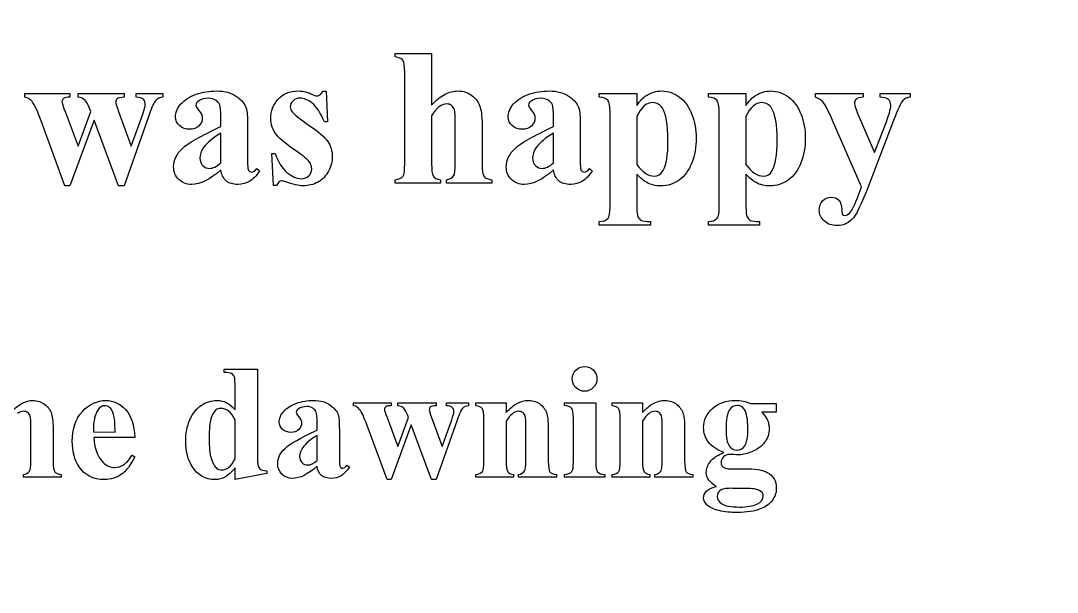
# Model space of a CAD drawing. Header units: millimetres. Extents: x 89 to 151, y 168 to 272.
# Drawn here: x 125.42 to 136.6, y 182.75 to 188.92 of the extents above; entities that cross this region are included whole.
import ezdxf

# ---------------------------------------------------------------- set-up
doc = ezdxf.new("R2010")
doc.units = ezdxf.units.MM
doc.layers.add('Layer_1', color=7, linetype='CONTINUOUS')

msp = doc.modelspace()

# ---------------------------------------------------------------- linework, layer by layer
at = {"layer": 'Layer_1', "color": 5}
for points in [[(129.4556, 188.52784), (129.4556, 188.56604), (129.84907, 188.56604)], [(129.84907, 188.56604), (129.84907, 188.0069)], [(129.56, 187.37446), (129.56, 188.35631)], [(125.46077, 188.09269), (125.46077, 188.13089), (125.94859, 188.13089), (125.94859, 188.09269)], [(126.03651, 188.09267), (126.03651, 188.13087), (126.53157, 188.13087), (126.53157, 188.09267)], [(126.66392, 188.09263), (126.66392, 188.13083), (126.95021, 188.13083), (126.95021, 188.09263)], [(128.67713, 188.15775), (128.71218, 188.1578)], [(128.71218, 188.1578), (128.72768, 187.8281), (128.69258, 187.8281)], [(131.65875, 188.09266), (131.65875, 188.13086), (132.06389, 188.13086), (132.06389, 188.00374)], [(132.83594, 188.09266), (132.83594, 188.13086), (133.24108, 188.13086), (133.24108, 188.00374)], [(133.99044, 188.09266), (133.99044, 188.13086), (134.50411, 188.13086), (134.50411, 188.09266)], [(134.68813, 188.09269), (134.68813, 188.13089), (135.01162, 188.13089), (135.01162, 188.09269)], [(125.89489, 187.93967), (126.03649, 187.56243), (126.17291, 187.93967), (126.16261, 187.96447)], [(126.80231, 187.9035), (126.53153, 187.13558), (126.47252, 187.13568)], [(126.47267, 187.93972), (126.6091, 187.56248), (126.73312, 187.90975)], [(127.57633, 187.7754), (127.57633, 187.8725)], [(129.8494, 187.89222), (129.8494, 187.37442)], [(131.16474, 187.77535), (131.16474, 187.87245)], [(131.77455, 186.90924), (131.77455, 187.92934)], [(132.0639, 187.88283), (132.06392, 187.36709)], [(132.95174, 186.90924), (132.95174, 187.92934)], [(133.24109, 187.88283), (133.24111, 187.36709)], [(134.46381, 187.87563), (134.62917, 187.49736), (134.74183, 187.78985)], [(126.47252, 187.13568), (126.20794, 187.84469), (125.94852, 187.13568), (125.89482, 187.13568), (125.63747, 187.83642)], [(127.86476, 187.77548), (127.86476, 187.40031)], [(130.1054, 187.37428), (130.1054, 187.80526)], [(130.39479, 187.75155), (130.39479, 187.37431)], [(131.45318, 187.77543), (131.45318, 187.40026)], [(134.48755, 187.12525), (134.17542, 187.84149)], [(134.83386, 187.84155), (134.55791, 187.12531)], [(127.57634, 187.38265), (127.57634, 187.70614)], [(131.16475, 187.3826), (131.16475, 187.70609)], [(128.17788, 187.13883), (128.14378, 187.13883), (128.12728, 187.4861), (128.16238, 187.4861)], [(127.57633, 187.30751), (127.57634, 187.30725)], [(127.96386, 187.32201), (127.99486, 187.29721)], [(131.16465, 187.30746), (131.16475, 187.3072)], [(131.55228, 187.32196), (131.58328, 187.29716)], [(129.9455, 187.20183), (129.9455, 187.16463), (129.4556, 187.16463), (129.4556, 187.20183)], [(130.49919, 187.20172), (130.49919, 187.16452), (130.0093, 187.16452), (130.0093, 187.20172)], [(132.06392, 187.26271), (132.06392, 186.90304)], [(133.24111, 187.26271), (133.24111, 186.90304)], [(134.45735, 187.04471), (134.48755, 187.12525)], [(132.20962, 186.75005), (132.20962, 186.71185), (131.65875, 186.71185), (131.65875, 186.75005)], [(133.38681, 186.75005), (133.38681, 186.71185), (132.83594, 186.71185), (132.83594, 186.75005)]]:
    msp.add_lwpolyline(points, dxfattribs=at)
for points in [[(127.57639, 187.38269)], [(131.16471, 187.38264)], [(132.06395, 187.26263)], [(133.24114, 187.26263)]]:
    msp.add_lwpolyline(points, close=True, dxfattribs=at)
at = {"layer": 'Layer_1', "color": 7}
for points in [[(131.50018, 185.18547), (131.50028, 185.18547)], [(127.6137, 185.1217), (127.6137, 185.1579), (127.97164, 185.15788)], [(127.97164, 185.15788), (127.97164, 184.23115)], [(127.7302, 184.71862), (127.7302, 184.9615)], [(129.00696, 184.76343), (129.00696, 184.79533), (129.41348, 184.79533), (129.41348, 184.76343)], [(129.48647, 184.76333), (129.48647, 184.79523), (129.89902, 184.79523), (129.89902, 184.76333)], [(130.00936, 184.76335), (130.00936, 184.79525), (130.24793, 184.79525), (130.24793, 184.76335)], [(130.32624, 184.76344), (130.32624, 184.79534), (130.65451, 184.79531)], [(130.65451, 184.79531), (130.65451, 184.6911)], [(131.28312, 184.76349), (131.28312, 184.79539), (131.62086, 184.79531)], [(131.62086, 184.79531), (131.62086, 184.15711)], [(131.7973, 184.76344), (131.7973, 184.79534), (132.12556, 184.79531)], [(132.12556, 184.79531), (132.12556, 184.6911)], [(133.14541, 184.76648), (133.14531, 184.76651)], [(133.29423, 184.78641), (133.29431, 184.78631)], [(133.29431, 184.78631), (133.56561, 184.78631), (133.56561, 184.69161), (133.41145, 184.69161)], [(127.73056, 184.18805), (127.73048, 184.61183)], [(129.36878, 184.63583), (129.48678, 184.32146), (129.60047, 184.63583), (129.59147, 184.65653)], [(129.85002, 184.63583), (129.9637, 184.32146), (130.06706, 184.61085)], [(130.41324, 184.1657), (130.41324, 184.62045)], [(131.37962, 184.15711), (131.37962, 184.62737)], [(131.8843, 184.1657), (131.8843, 184.62045)], [(125.52652, 184.1648), (125.52652, 184.52395)], [(126.20092, 184.50939), (126.20092, 184.47929), (126.43512, 184.4792)], [(128.61406, 184.49903), (128.61406, 184.58003)], [(128.85436, 184.49907), (128.85436, 184.18642)], [(129.85008, 183.96591), (129.62959, 184.55674), (129.41341, 183.96591), (129.36861, 183.96591), (129.15416, 184.54985)], [(130.12473, 184.60576), (129.89908, 183.96584), (129.85008, 183.96591)], [(130.65432, 184.59719), (130.65432, 184.16569)], [(130.86732, 184.16575), (130.86732, 184.52404)], [(132.12538, 184.59719), (132.12538, 184.16569)], [(132.33839, 184.16575), (132.33839, 184.52404)], [(125.76766, 184.4792), (125.76766, 184.16483)], [(126.647, 184.4215), (126.20516, 184.4215)], [(128.61415, 184.17175), (128.61415, 184.44133)], [(131.10841, 184.47923), (131.10841, 184.16572)], [(132.57947, 184.47923), (132.57947, 184.16572)], [(126.61773, 184.22941), (126.64703, 184.21051)], [(128.07044, 184.06064), (128.07044, 184.03224), (127.73024, 183.96594), (127.73024, 184.09341)], [(128.61359, 184.10882), (128.61415, 184.10885)], [(128.93666, 184.12082), (128.96246, 184.10012)], [(133.07299, 184.08075), (133.22199, 184.08275)], [(125.85466, 184.02102), (125.85466, 183.99002), (125.44642, 183.99002), (125.44642, 184.02102)], [(130.73362, 184.02104), (130.73362, 183.99004), (130.32624, 183.99004), (130.32624, 184.02104)], [(131.19541, 184.02105), (131.19541, 183.99005), (130.78802, 183.99005), (130.78802, 184.02105)], [(131.71816, 184.02103), (131.71816, 183.99003), (131.28322, 183.99003), (131.28322, 184.02103)], [(132.20468, 184.02104), (132.20468, 183.99004), (131.7973, 183.99004), (131.7973, 184.02104)], [(132.66647, 184.02105), (132.66647, 183.99005), (132.25909, 183.99005), (132.25909, 184.02105)], [(133.09453, 183.87125), (133.09451, 183.87165)]]:
    msp.add_lwpolyline(points, dxfattribs=at)
for points in [[(126.64697, 184.42154)], [(128.61412, 184.17172)]]:
    msp.add_lwpolyline(points, close=True, dxfattribs=at)
for points in [[(132.299627, 176.529913), (143.302082, 184.125524), (150.475874, 202.01942), (150.475874, 221.867706)], [(100.211883, 187.167662), (108.632798, 173.132804), (121.297172, 168.934303), (132.299627, 176.529913)], [(131.40628, 185.14587), (131.432147, 185.17227), (131.463447, 185.18547), (131.50018, 185.18547)], [(131.50028, 185.18547), (131.537613, 185.18547), (131.56918, 185.17227), (131.59498, 185.14587)], [(127.6912, 185.1096), (127.6774, 185.117667), (127.651567, 185.1217), (127.6137, 185.1217)], [(127.7222, 185.0726), (127.715333, 185.089267), (127.705, 185.1016), (127.6912, 185.1096)], [(127.7302, 184.9615), (127.7302, 185.022967), (127.727533, 185.06), (127.7222, 185.0726)], [(131.36748, 185.05197), (131.36748, 185.088703), (131.380413, 185.120003), (131.40628, 185.14587)], [(131.59498, 185.14587), (131.62078, 185.120003), (131.63368, 185.088703), (131.63368, 185.05197)], [(131.40628, 184.95807), (131.380413, 184.983937), (131.36748, 185.015237), (131.36748, 185.05197)], [(131.50018, 184.91927), (131.463447, 184.91927), (131.432147, 184.932203), (131.40628, 184.95807)], [(131.59408, 184.95807), (131.568213, 184.932203), (131.536913, 184.91927), (131.50018, 184.91927)], [(131.63368, 185.05197), (131.63368, 185.015237), (131.62048, 184.983937), (131.59408, 184.95807)], [(125.31288, 184.69194), (125.35708, 184.738473), (125.39756, 184.771207), (125.43432, 184.79014)], [(125.43432, 184.79014), (125.471053, 184.809673), (125.509237, 184.81944), (125.54887, 184.81944)], [(125.54887, 184.81944), (125.599403, 184.81944), (125.642467, 184.805073), (125.67806, 184.77634)], [(125.67806, 184.77634), (125.71426, 184.747607), (125.738093, 184.71373), (125.74956, 184.67471)], [(126.082, 184.69973), (126.15492, 184.779543), (126.240187, 184.81945), (126.3378, 184.81945)], [(126.32492, 184.76344), (126.295053, 184.76344), (126.270653, 184.748807), (126.25172, 184.71954)], [(126.37312, 184.74794), (126.361053, 184.758273), (126.344987, 184.76344), (126.32492, 184.76344)], [(126.3378, 184.81945), (126.419333, 184.81945), (126.489957, 184.78586), (126.54967, 184.71868)], [(126.41962, 184.66954), (126.409887, 184.704007), (126.394387, 184.73014), (126.37312, 184.74794)], [(127.24186, 184.61103), (127.271727, 184.67993), (127.312493, 184.731893), (127.36416, 184.76692)], [(127.36416, 184.76692), (127.416427, 184.80192), (127.47241, 184.81942), (127.53211, 184.81942)], [(127.57459, 184.73413), (127.553323, 184.73413), (127.535823, 184.728397), (127.52209, 184.71693)], [(127.53211, 184.81942), (127.570577, 184.81942), (127.60474, 184.811953), (127.6346, 184.79702)], [(127.73048, 184.61183), (127.688013, 184.693363), (127.63605, 184.73413), (127.57459, 184.73413)], [(127.6346, 184.79702), (127.664467, 184.782087), (127.696333, 184.755953), (127.7302, 184.71862)], [(128.25486, 184.70227), (128.287593, 184.740137), (128.33324, 184.769137), (128.3918, 184.78927)], [(128.41256, 184.72907), (128.397627, 184.718737), (128.39016, 184.70667), (128.39016, 184.69287)], [(128.3918, 184.78927), (128.4504, 184.809403), (128.511263, 184.81947), (128.57439, 184.81947)], [(128.50476, 184.75407), (128.467427, 184.75407), (128.436693, 184.745737), (128.41256, 184.72907)], [(128.56676, 184.73597), (128.54836, 184.748037), (128.527693, 184.75407), (128.50476, 184.75407)], [(128.60376, 184.69457), (128.59776, 184.710637), (128.585427, 184.724437), (128.56676, 184.73597)], [(128.57439, 184.81947), (128.650757, 184.81947), (128.711047, 184.803103), (128.75526, 184.77037)], [(128.75526, 184.77037), (128.80006, 184.738237), (128.82906, 184.70321), (128.84226, 184.66529)], [(129.07236, 184.72383), (129.058027, 184.74223), (129.036227, 184.75543), (129.00696, 184.76343)], [(129.15416, 184.54985), (129.122027, 184.63885), (129.09476, 184.696843), (129.07236, 184.72383)], [(129.35668, 184.75133), (129.346347, 184.743263), (129.34118, 184.734063), (129.34118, 184.72373)], [(129.34118, 184.72373), (129.34118, 184.713997), (129.35038, 184.684697), (129.36878, 184.63583)], [(129.41348, 184.76343), (129.385947, 184.76343), (129.367013, 184.759397), (129.35668, 184.75133)], [(129.54587, 184.73833), (129.53327, 184.750397), (129.51347, 184.75873), (129.48647, 184.76333)], [(129.59147, 184.65653), (129.57427, 184.699597), (129.55907, 184.726863), (129.54587, 184.73833)], [(129.83792, 184.74953), (129.82932, 184.742663), (129.82502, 184.732597), (129.82502, 184.71933)], [(129.89902, 184.76333), (129.866887, 184.76133), (129.84652, 184.75673), (129.83792, 184.74953)], [(130.07306, 184.74435), (130.062127, 184.754683), (130.040893, 184.761017), (130.00936, 184.76335)], [(130.08946, 184.69525), (130.08946, 184.71765), (130.083993, 184.734017), (130.07306, 184.74435)], [(130.18503, 184.73495), (130.169563, 184.720017), (130.149463, 184.676953), (130.12473, 184.60576)], [(130.24793, 184.76335), (130.22153, 184.760017), (130.200563, 184.75055), (130.18503, 184.73495)], [(130.39604, 184.73414), (130.385107, 184.749073), (130.36184, 184.75884), (130.32624, 184.76344)], [(130.41324, 184.62045), (130.41324, 184.681317), (130.407507, 184.719213), (130.39604, 184.73414)], [(130.65451, 184.6911), (130.695843, 184.7359), (130.73546, 184.768333), (130.77336, 184.7884)], [(130.77336, 184.7884), (130.811227, 184.809067), (130.851993, 184.8194), (130.89566, 184.8194)], [(130.89566, 184.8194), (130.947927, 184.8194), (130.991277, 184.804767), (131.02571, 184.7755)], [(131.02571, 184.7755), (131.060177, 184.746767), (131.083143, 184.710883), (131.09461, 184.66785)], [(131.35982, 184.73589), (131.34662, 184.751957), (131.321053, 184.761157), (131.28312, 184.76349)], [(131.37962, 184.62737), (131.37962, 184.684237), (131.37302, 184.72041), (131.35982, 184.73589)], [(131.8671, 184.73414), (131.856167, 184.749073), (131.8329, 184.75884), (131.7973, 184.76344)], [(131.8843, 184.62045), (131.8843, 184.681317), (131.878567, 184.719213), (131.8671, 184.73414)], [(132.12556, 184.6911), (132.166893, 184.7359), (132.206513, 184.768333), (132.24442, 184.7884)], [(132.24442, 184.7884), (132.282287, 184.809067), (132.323053, 184.8194), (132.36672, 184.8194)], [(132.36672, 184.8194), (132.418987, 184.8194), (132.462337, 184.804767), (132.49677, 184.7755)], [(132.49677, 184.7755), (132.531237, 184.746767), (132.554203, 184.710883), (132.56567, 184.66785)], [(132.78432, 184.52889), (132.78432, 184.60755), (132.816487, 184.67559), (132.88082, 184.73301)], [(132.88082, 184.73301), (132.945153, 184.79101), (133.027837, 184.82001), (133.12887, 184.82001)], [(133.14531, 184.76651), (133.112043, 184.76651), (133.08391, 184.749577), (133.06091, 184.71571)], [(133.12887, 184.82001), (133.18227, 184.82001), (133.23739, 184.80881), (133.29423, 184.78641)], [(133.22291, 184.72518), (133.20451, 184.752713), (133.178677, 184.76648), (133.14541, 184.76648)], [(133.26161, 184.51503), (133.26161, 184.61781), (133.24871, 184.68786), (133.22291, 184.72518)], [(125.45052, 184.70304), (125.42752, 184.70304), (125.40512, 184.695007), (125.38332, 184.67894)], [(125.49182, 184.68844), (125.479753, 184.698173), (125.465987, 184.70304), (125.45052, 184.70304)], [(125.51852, 184.64884), (125.513187, 184.66604), (125.504287, 184.67924), (125.49182, 184.68844)], [(125.52652, 184.52395), (125.52652, 184.59055), (125.523853, 184.63218), (125.51852, 184.64884)], [(125.74956, 184.67471), (125.761627, 184.636243), (125.76766, 184.571073), (125.76766, 184.4792)], [(125.97348, 184.37934), (125.97348, 184.5137), (126.009653, 184.620497), (126.082, 184.69973)], [(126.25172, 184.71954), (126.217853, 184.668407), (126.20092, 184.598357), (126.20092, 184.50939)], [(126.43512, 184.4792), (126.43512, 184.57164), (126.429953, 184.635087), (126.41962, 184.66954)], [(126.54967, 184.71868), (126.609937, 184.65208), (126.64237, 184.553033), (126.64697, 184.42154)], [(127.19706, 184.37849), (127.19706, 184.46519), (127.211993, 184.542703), (127.24186, 184.61103)], [(127.46959, 184.62303), (127.45639, 184.57823), (127.44979, 184.509613), (127.44979, 184.41718)], [(127.52209, 184.71693), (127.500823, 184.69913), (127.483323, 184.66783), (127.46959, 184.62303)], [(128.20576, 184.58427), (128.20576, 184.625603), (128.222127, 184.664937), (128.25486, 184.70227)], [(128.39016, 184.69287), (128.39016, 184.680803), (128.398193, 184.66587), (128.41426, 184.64807)], [(128.41426, 184.64807), (128.43606, 184.623403), (128.44696, 184.59957), (128.44696, 184.57657)], [(128.61406, 184.58003), (128.61406, 184.640897), (128.610627, 184.679077), (128.60376, 184.69457)], [(128.84226, 184.66529), (128.850327, 184.641157), (128.85436, 184.58575), (128.85436, 184.49907)], [(129.82502, 184.71933), (129.82502, 184.70673), (129.833353, 184.678897), (129.85002, 184.63583)], [(130.06706, 184.61085), (130.081993, 184.652183), (130.08946, 184.680317), (130.08946, 184.69525)], [(130.79212, 184.70313), (130.74272, 184.70313), (130.696787, 184.667817), (130.65432, 184.59719)], [(130.83262, 184.68853), (130.820553, 184.698263), (130.807053, 184.70313), (130.79212, 184.70313)], [(130.85932, 184.64893), (130.853987, 184.66613), (130.845087, 184.67933), (130.83262, 184.68853)], [(130.86732, 184.52404), (130.86732, 184.590107), (130.864653, 184.631737), (130.85932, 184.64893)], [(131.09461, 184.66785), (131.10381, 184.635117), (131.10841, 184.572243), (131.10841, 184.47923)], [(132.26319, 184.70313), (132.21379, 184.70313), (132.167853, 184.667817), (132.12538, 184.59719)], [(132.30369, 184.68853), (132.291623, 184.698263), (132.278123, 184.70313), (132.26319, 184.70313)], [(132.33039, 184.64893), (132.325057, 184.66613), (132.316157, 184.67933), (132.30369, 184.68853)], [(132.33839, 184.52404), (132.33839, 184.590107), (132.335723, 184.631737), (132.33039, 184.64893)], [(132.56567, 184.66785), (132.57487, 184.635117), (132.57947, 184.572243), (132.57947, 184.47923)], [(133.06091, 184.71571), (133.037977, 184.682377), (133.02651, 184.6129), (133.02651, 184.50728)], [(133.41145, 184.69161), (133.439583, 184.663477), (133.459117, 184.63791), (133.47005, 184.61491)], [(133.47005, 184.61491), (133.48385, 184.58391), (133.49075, 184.551477), (133.49075, 184.51761)], [(128.24196, 184.50757), (128.217827, 184.52937), (128.20576, 184.554937), (128.20576, 184.58427)], [(128.33326, 184.47487), (128.29706, 184.47487), (128.266627, 184.48577), (128.24196, 184.50757)], [(128.26869, 184.30265), (128.32149, 184.35205), (128.436613, 184.41751), (128.61406, 184.49903)], [(128.41506, 184.50417), (128.394393, 184.484637), (128.367127, 184.47487), (128.33326, 184.47487)], [(128.44696, 184.57657), (128.44696, 184.548437), (128.436327, 184.524303), (128.41506, 184.50417)], [(132.83602, 184.36955), (132.801553, 184.415483), (132.78432, 184.468597), (132.78432, 184.52889)], [(133.02651, 184.50728), (133.02651, 184.421727), (133.03771, 184.362873), (133.06011, 184.33072)], [(133.22721, 184.33072), (133.250143, 184.36232), (133.26161, 184.423757), (133.26161, 184.51503)], [(133.49075, 184.51761), (133.49075, 184.46021), (133.474683, 184.410257), (133.44255, 184.36775)], [(126.20516, 184.4215), (126.210493, 184.3147), (126.238927, 184.230297), (126.29046, 184.16829)], [(127.44979, 184.41718), (127.44979, 184.315553), (127.457257, 184.240337), (127.47219, 184.19153)], [(128.61415, 184.44133), (128.54467, 184.400597), (128.492993, 184.35696), (128.45912, 184.31042)], [(126.04758, 184.10373), (125.99818, 184.177797), (125.97348, 184.269667), (125.97348, 184.37934)], [(127.26946, 184.10374), (127.221193, 184.178387), (127.19706, 184.26997), (127.19706, 184.37849)], [(128.18949, 184.13729), (128.18949, 184.198757), (128.21589, 184.253877), (128.26869, 184.30265)], [(128.45912, 184.31042), (128.43672, 184.27942), (128.42552, 184.24812), (128.42552, 184.21652)], [(133.00311, 184.25845), (132.92617, 184.286583), (132.870473, 184.323617), (132.83602, 184.36955)], [(133.06011, 184.33072), (133.083043, 184.29912), (133.110043, 184.28332), (133.14111, 184.28332)], [(133.14111, 184.28332), (133.175577, 184.28332), (133.204277, 184.29912), (133.22721, 184.33072)], [(133.44255, 184.36775), (133.41095, 184.325817), (133.3676, 184.292817), (133.3125, 184.26875)], [(125.51102, 184.05542), (125.521353, 184.070353), (125.52652, 184.106813), (125.52652, 184.1648)], [(125.76766, 184.16483), (125.76766, 184.103363), (125.773393, 184.064893), (125.78486, 184.04942)], [(126.29046, 184.16829), (126.33006, 184.120623), (126.377717, 184.09679), (126.43343, 184.09679)], [(126.64703, 184.21051), (126.603363, 184.12151), (126.55513, 184.05835), (126.50233, 184.02103)], [(126.52733, 184.12519), (126.555463, 184.144723), (126.585597, 184.179463), (126.61773, 184.22941)], [(127.47219, 184.19153), (127.487123, 184.14273), (127.50749, 184.107417), (127.53329, 184.08559)], [(127.58759, 184.06919), (127.638123, 184.06919), (127.68578, 184.10881), (127.73056, 184.18805)], [(127.97164, 184.23115), (127.97164, 184.16855), (127.973307, 184.131513), (127.97664, 184.12004)], [(128.42552, 184.21652), (128.42552, 184.19012), (128.434987, 184.166853), (128.45392, 184.14672)], [(128.51422, 184.12352), (128.542953, 184.12352), (128.576253, 184.139587), (128.61412, 184.17172)], [(128.85436, 184.18642), (128.85436, 184.149687), (128.855693, 184.12642), (128.85836, 184.11662)], [(130.39864, 184.05374), (130.408373, 184.06634), (130.41324, 184.10366), (130.41324, 184.1657)], [(130.65432, 184.16569), (130.65432, 184.105423), (130.659787, 184.06724), (130.67072, 184.05114)], [(130.85352, 184.05895), (130.86272, 184.073283), (130.86732, 184.108883), (130.86732, 184.16575)], [(131.10841, 184.16572), (131.10841, 184.10372), (131.113877, 184.064963), (131.12481, 184.04945)], [(131.8697, 184.05374), (131.879433, 184.06634), (131.8843, 184.10366), (131.8843, 184.1657)], [(132.12538, 184.16569), (132.12538, 184.105423), (132.130847, 184.06724), (132.14178, 184.05114)], [(132.32459, 184.05895), (132.33379, 184.073283), (132.33839, 184.108883), (132.33839, 184.16575)], [(132.57947, 184.16572), (132.57947, 184.10372), (132.584937, 184.064963), (132.59587, 184.04945)], [(132.85842, 184.16115), (132.888887, 184.198483), (132.937117, 184.230917), (133.00311, 184.25845)], [(132.99809, 184.21165), (132.98089, 184.194983), (132.97229, 184.174883), (132.97229, 184.15135)], [(133.06359, 184.23745), (133.037723, 184.23745), (133.01589, 184.22885), (132.99809, 184.21165)], [(133.16694, 184.23345), (133.163607, 184.23345), (133.129157, 184.234783), (133.06359, 184.23745)], [(133.3125, 184.26875), (133.257967, 184.245217), (133.209447, 184.23345), (133.16694, 184.23345)], [(125.44642, 184.02102), (125.475153, 184.02502), (125.496687, 184.036487), (125.51102, 184.05542)], [(126.31888, 183.96593), (126.199453, 183.96593), (126.10902, 184.011863), (126.04758, 184.10373)], [(126.43343, 184.09679), (126.467897, 184.09679), (126.499197, 184.106257), (126.52733, 184.12519)], [(127.5132, 183.96594), (127.41042, 183.96594), (127.329173, 184.011873), (127.26946, 184.10374)], [(127.53329, 184.08559), (127.54649, 184.074657), (127.56459, 184.06919), (127.58759, 184.06919)], [(127.73024, 184.09341), (127.689507, 184.04401), (127.653047, 184.01042), (127.62086, 183.99264)], [(127.97664, 184.12004), (127.981307, 184.101107), (127.989907, 184.08704), (128.00244, 184.07784)], [(128.00244, 184.07784), (128.01564, 184.06864), (128.038307, 184.062907), (128.07044, 184.06064)], [(128.23519, 184.0236), (128.204723, 184.054067), (128.18949, 184.091963), (128.18949, 184.13729)], [(128.61415, 184.10885), (128.515963, 184.02215), (128.427827, 183.9788), (128.34974, 183.9788)], [(128.45392, 184.14672), (128.468253, 184.131253), (128.488353, 184.12352), (128.51422, 184.12352)], [(128.66099, 184.01062), (128.635123, 184.03242), (128.619323, 184.065153), (128.61359, 184.10882)], [(128.85836, 184.11662), (128.861027, 184.10742), (128.865327, 184.10052), (128.87126, 184.09592)], [(128.87126, 184.09592), (128.87726, 184.091253), (128.88386, 184.08892), (128.89106, 184.08892)], [(128.96246, 184.10012), (128.933727, 184.057653), (128.90386, 184.026653), (128.87286, 184.00712)], [(128.89106, 184.08892), (128.905993, 184.08892), (128.921193, 184.099553), (128.93666, 184.12082)], [(130.32624, 184.02104), (130.360107, 184.024373), (130.38424, 184.035273), (130.39864, 184.05374)], [(130.78802, 184.02105), (130.81842, 184.02505), (130.840253, 184.037683), (130.85352, 184.05895)], [(131.28322, 184.02103), (131.31882, 184.022363), (131.34522, 184.032697), (131.36242, 184.05203)], [(131.36242, 184.05203), (131.373887, 184.06523), (131.37962, 184.100257), (131.37962, 184.15711)], [(131.62086, 184.15711), (131.62086, 184.100243), (131.62746, 184.063783), (131.64066, 184.04773)], [(131.7973, 184.02104), (131.831167, 184.024373), (131.8553, 184.035273), (131.8697, 184.05374)], [(132.25909, 184.02105), (132.28949, 184.02505), (132.311323, 184.037683), (132.32459, 184.05895)], [(132.81282, 184.04574), (132.81282, 184.08534), (132.82802, 184.12381), (132.85842, 184.16115)], [(132.97229, 184.15135), (132.97229, 184.130683), (132.980023, 184.11375), (132.99549, 184.10055)], [(132.99549, 184.10055), (133.011557, 184.08735), (133.03739, 184.08075), (133.07299, 184.08075)], [(133.22199, 184.08275), (133.342563, 184.08275), (133.42553, 184.06955), (133.47089, 184.04315)], [(125.78486, 184.04942), (125.796327, 184.034487), (125.819593, 184.02502), (125.85466, 184.02102)], [(126.50233, 184.02103), (126.44953, 183.984297), (126.38838, 183.96593), (126.31888, 183.96593)], [(127.62086, 183.99264), (127.58926, 183.97484), (127.553373, 183.96594), (127.5132, 183.96594)], [(128.34974, 183.9788), (128.303807, 183.9788), (128.265623, 183.993733), (128.23519, 184.0236)], [(128.76865, 183.97872), (128.722717, 183.97872), (128.68683, 183.989353), (128.66099, 184.01062)], [(128.87286, 184.00712), (128.84246, 183.988187), (128.807723, 183.97872), (128.76865, 183.97872)], [(130.67072, 184.05114), (130.682187, 184.035073), (130.703153, 184.02504), (130.73362, 184.02104)], [(131.12481, 184.04945), (131.136277, 184.034517), (131.15981, 184.02505), (131.19541, 184.02105)], [(131.64066, 184.04773), (131.65386, 184.032197), (131.679693, 184.023297), (131.71816, 184.02103)], [(132.14178, 184.05114), (132.153247, 184.035073), (132.174213, 184.02504), (132.20468, 184.02104)], [(132.59587, 184.04945), (132.607337, 184.034517), (132.63087, 184.02505), (132.66647, 184.02105)], [(132.92479, 183.89244), (132.850143, 183.929173), (132.81282, 183.980273), (132.81282, 184.04574)], [(133.47089, 184.04315), (133.535757, 184.006417), (133.56819, 183.94986), (133.56819, 183.87348)], [(132.78438, 183.76844), (132.78438, 183.79484), (132.794147, 183.818673), (132.81368, 183.83994)], [(132.81368, 183.83994), (132.833747, 183.860607), (132.870783, 183.878107), (132.92479, 183.89244)], [(132.97824, 183.85695), (132.945507, 183.83915), (132.92914, 183.81505), (132.92914, 183.78465)], [(133.09451, 183.87165), (133.03591, 183.87165), (132.997153, 183.86675), (132.97824, 183.85695)], [(133.3443, 183.86225), (133.3133, 183.86825), (133.230043, 183.87125), (133.09453, 183.87125)], [(133.4149, 183.82695), (133.399367, 183.84415), (133.375833, 183.855917), (133.3443, 183.86225)], [(133.56819, 183.87348), (133.56819, 183.82468), (133.553257, 183.780467), (133.52339, 183.74084)], [(132.82318, 183.69004), (132.797313, 183.714707), (132.78438, 183.74084), (132.78438, 183.76844)], [(132.92914, 183.78465), (132.92914, 183.755383), (132.946073, 183.728983), (132.97994, 183.70545)], [(133.3589, 183.70115), (133.404833, 183.722417), (133.4278, 183.752283), (133.4278, 183.79075)], [(133.52339, 183.74084), (133.493523, 183.70064), (133.454193, 183.671073), (133.4054, 183.65214)], [(133.4278, 183.79075), (133.4278, 183.805083), (133.4235, 183.81715), (133.4149, 183.82695)], [(132.95151, 183.63144), (132.891777, 183.64524), (132.849, 183.664773), (132.82318, 183.69004)], [(133.1496, 183.60994), (133.077253, 183.60994), (133.011223, 183.617107), (132.95151, 183.63144)], [(132.97994, 183.70545), (133.013807, 183.681317), (133.07754, 183.66925), (133.17114, 183.66925)], [(133.4054, 183.65214), (133.331327, 183.624007), (133.24606, 183.60994), (133.1496, 183.60994)], [(133.17114, 183.66925), (133.250953, 183.66925), (133.31354, 183.679883), (133.3589, 183.70115)]]:
    msp.add_open_spline(points, degree=3, dxfattribs=at)
at = {"layer": 'Layer_1', "color": 1}
for points in [[(132.512413, 175.673729), (143.722645, 183.412779), (151.03191, 201.644594), (151.03191, 221.867706)], [(99.818707, 186.512367), (108.398646, 172.212467), (121.302181, 167.934679), (132.512413, 175.673729)]]:
    msp.add_open_spline(points, degree=3, dxfattribs=at)
at = {"layer": 'Layer_1', "color": 5}
for points in [[(129.5393, 188.49274), (129.526233, 188.510673), (129.498333, 188.522373), (129.4556, 188.52784)], [(129.56, 188.35631), (129.56, 188.42935), (129.5531, 188.474827), (129.5393, 188.49274)], [(125.53927, 188.04519), (125.52207, 188.067257), (125.495903, 188.08309), (125.46077, 188.09269)], [(125.88039, 188.07819), (125.86799, 188.068523), (125.86179, 188.05749), (125.86179, 188.04509)], [(125.94859, 188.09269), (125.915523, 188.09269), (125.89279, 188.087857), (125.88039, 188.07819)], [(126.10781, 188.06267), (126.092677, 188.077137), (126.06891, 188.087137), (126.03651, 188.09267)], [(126.53157, 188.09267), (126.49297, 188.09067), (126.468503, 188.08517), (126.45817, 188.07617)], [(126.74042, 188.06993), (126.727353, 188.08233), (126.701853, 188.089897), (126.66392, 188.09263)], [(126.95021, 188.09263), (126.918477, 188.08863), (126.89331, 188.077263), (126.87471, 188.05853)], [(127.14539, 188.01935), (127.184657, 188.064817), (127.239433, 188.099613), (127.30972, 188.12374)], [(127.30972, 188.12374), (127.38, 188.147873), (127.453037, 188.15994), (127.52883, 188.15994)], [(127.44513, 188.08126), (127.40033, 188.08126), (127.363467, 188.07126), (127.33454, 188.05126)], [(127.51953, 188.05956), (127.497463, 188.074027), (127.472663, 188.08126), (127.44513, 188.08126)], [(127.52883, 188.15994), (127.62047, 188.15994), (127.692817, 188.140307), (127.74587, 188.10104)], [(127.74587, 188.10104), (127.799603, 188.06244), (127.8344, 188.02041), (127.85026, 187.97495)], [(128.19026, 188.06905), (128.241927, 188.129717), (128.31634, 188.16005), (128.4135, 188.16005)], [(128.42696, 188.0824), (128.398693, 188.0824), (128.37456, 188.072767), (128.35456, 188.0535)], [(128.4135, 188.16005), (128.465833, 188.16005), (128.516477, 188.147317), (128.56543, 188.12185)], [(128.56132, 188.0286), (128.51652, 188.064467), (128.471733, 188.0824), (128.42696, 188.0824)], [(128.56543, 188.12185), (128.58403, 188.111517), (128.599197, 188.10635), (128.61093, 188.10635)], [(128.61093, 188.10635), (128.62333, 188.10635), (128.63333, 188.108683), (128.64093, 188.11335)], [(128.64093, 188.11335), (128.64853, 188.118683), (128.660597, 188.133483), (128.67713, 188.15775)], [(129.84907, 188.0069), (129.902137, 188.0627), (129.950713, 188.101973), (129.9948, 188.12472)], [(129.9948, 188.12472), (130.038867, 188.14812), (130.084687, 188.15982), (130.13226, 188.15982)], [(130.13226, 188.15982), (130.192927, 188.15982), (130.244603, 188.142587), (130.28729, 188.10812)], [(130.28729, 188.10812), (130.33069, 188.073653), (130.35929, 188.033), (130.37309, 187.98616)], [(130.73381, 188.0193), (130.773077, 188.064767), (130.827853, 188.099563), (130.89814, 188.12369)], [(130.89814, 188.12369), (130.96842, 188.147823), (131.041457, 188.15989), (131.11725, 188.15989)], [(131.03354, 188.08121), (130.98874, 188.08121), (130.95188, 188.07121), (130.92296, 188.05121)], [(131.10794, 188.05951), (131.085873, 188.073977), (131.061073, 188.08121), (131.03354, 188.08121)], [(131.11725, 188.15989), (131.20889, 188.15989), (131.281237, 188.140257), (131.33429, 188.10099)], [(131.33429, 188.10099), (131.388023, 188.06239), (131.42282, 188.02036), (131.43868, 187.9749)], [(131.75075, 188.05956), (131.734883, 188.078827), (131.704217, 188.08986), (131.65875, 188.09266)], [(132.06389, 188.00374), (132.097623, 188.05334), (132.132077, 188.08917), (132.16725, 188.11123)], [(132.16725, 188.11123), (132.217517, 188.14363), (132.272293, 188.15983), (132.33158, 188.15983)], [(132.33158, 188.15983), (132.402547, 188.15983), (132.46697, 188.13743), (132.52485, 188.09263)], [(132.52485, 188.09263), (132.583383, 188.04783), (132.627823, 187.98582), (132.65817, 187.9066)], [(132.92794, 188.05956), (132.912073, 188.078827), (132.881407, 188.08986), (132.83594, 188.09266)], [(133.24108, 188.00374), (133.274813, 188.05334), (133.309267, 188.08917), (133.34444, 188.11123)], [(133.34444, 188.11123), (133.394707, 188.14363), (133.449483, 188.15983), (133.50877, 188.15983)], [(133.50877, 188.15983), (133.579737, 188.15983), (133.64416, 188.13743), (133.70204, 188.09263)], [(133.70204, 188.09263), (133.76064, 188.04783), (133.80508, 187.98582), (133.83536, 187.9066)], [(134.07104, 188.04096), (134.048973, 188.06576), (134.022107, 188.082993), (133.99044, 188.09266)], [(134.50411, 188.09266), (134.47031, 188.091327), (134.446543, 188.084793), (134.43281, 188.07306)], [(134.77703, 188.06789), (134.760497, 188.083023), (134.730863, 188.09129), (134.68813, 188.09269)], [(135.01162, 188.09269), (134.979953, 188.089357), (134.95412, 188.076957), (134.93412, 188.05549)], [(125.63747, 187.83642), (125.59887, 187.943213), (125.566137, 188.012803), (125.53927, 188.04519)], [(125.86179, 188.04509), (125.86179, 188.033357), (125.872823, 187.998217), (125.89489, 187.93967)], [(126.16261, 187.96447), (126.141943, 188.016137), (126.123677, 188.04887), (126.10781, 188.06267)], [(126.45817, 188.07617), (126.447837, 188.067903), (126.44267, 188.055837), (126.44267, 188.03997)], [(126.44267, 188.03997), (126.44267, 188.024837), (126.45267, 187.99142), (126.47267, 187.93972)], [(126.73312, 187.90975), (126.751053, 187.95935), (126.76002, 187.99311), (126.76002, 188.01103)], [(126.76002, 188.01103), (126.76002, 188.037897), (126.753487, 188.05753), (126.74042, 188.06993)], [(126.87471, 188.05853), (126.85611, 188.040597), (126.831977, 187.98892), (126.80231, 187.9035)], [(127.08649, 187.87776), (127.08649, 187.92736), (127.106123, 187.974557), (127.14539, 188.01935)], [(127.33454, 188.05126), (127.316607, 188.03886), (127.30764, 188.024393), (127.30764, 188.00786)], [(127.30764, 188.00786), (127.30764, 187.993393), (127.317273, 187.975493), (127.33654, 187.95416)], [(127.56393, 188.00996), (127.55633, 188.029227), (127.54153, 188.04576), (127.51953, 188.05956)], [(127.57633, 187.8725), (127.57633, 187.94554), (127.572197, 187.99136), (127.56393, 188.00996)], [(127.85026, 187.97495), (127.859927, 187.946017), (127.86476, 187.879527), (127.86476, 187.77548)], [(128.11376, 187.86751), (128.11376, 187.941923), (128.13926, 188.009103), (128.19026, 188.06905)], [(128.35456, 188.0535), (128.33456, 188.0349), (128.32456, 188.0132), (128.32456, 187.9884)], [(128.32456, 187.9884), (128.32456, 187.9698), (128.33146, 187.951867), (128.34526, 187.9346)], [(128.69258, 187.8281), (128.650513, 187.92594), (128.60676, 187.992773), (128.56132, 188.0286)], [(129.9342, 187.99142), (129.908, 187.97282), (129.879733, 187.939753), (129.8494, 187.89222)], [(130.0148, 188.02032), (129.987267, 188.02032), (129.9604, 188.010687), (129.9342, 187.99142)], [(130.0644, 188.00272), (130.049933, 188.014453), (130.0334, 188.02032), (130.0148, 188.02032)], [(130.0964, 187.95512), (130.0904, 187.975787), (130.079733, 187.991653), (130.0644, 188.00272)], [(130.37309, 187.98616), (130.387557, 187.940027), (130.39479, 187.861823), (130.39479, 187.75155)], [(130.67491, 187.87771), (130.67491, 187.92731), (130.694543, 187.974507), (130.73381, 188.0193)], [(130.92296, 188.05121), (130.905027, 188.03881), (130.89606, 188.024343), (130.89606, 188.00781)], [(130.89606, 188.00781), (130.89606, 187.993343), (130.905693, 187.975443), (130.92496, 187.95411)], [(131.15234, 188.00991), (131.14474, 188.029177), (131.12994, 188.04571), (131.10794, 188.05951)], [(131.16474, 187.87245), (131.16474, 187.94549), (131.160607, 187.99131), (131.15234, 188.00991)], [(131.43868, 187.9749), (131.448347, 187.945967), (131.45318, 187.879477), (131.45318, 187.77543)], [(131.77455, 187.92934), (131.77455, 187.997547), (131.766617, 188.040953), (131.75075, 188.05956)], [(132.23547, 188.03372), (132.165877, 188.03372), (132.108687, 187.983423), (132.0639, 187.88283)], [(132.34089, 187.97272), (132.31469, 188.013387), (132.27955, 188.03372), (132.23547, 188.03372)], [(132.39979, 187.63062), (132.39979, 187.797367), (132.380157, 187.9114), (132.34089, 187.97272)], [(132.95174, 187.92934), (132.95174, 187.997547), (132.943807, 188.040953), (132.92794, 188.05956)], [(133.41266, 188.03372), (133.343067, 188.03372), (133.285877, 187.983423), (133.24109, 187.88283)], [(133.51808, 187.97272), (133.49188, 188.013387), (133.45674, 188.03372), (133.41266, 188.03372)], [(133.57698, 187.63062), (133.57698, 187.797367), (133.557347, 187.9114), (133.51808, 187.97272)], [(134.17542, 187.84149), (134.128553, 187.949663), (134.09376, 188.016153), (134.07104, 188.04096)], [(134.43281, 188.07306), (134.41901, 188.061327), (134.41211, 188.047193), (134.41211, 188.03066)], [(134.41211, 188.03066), (134.41211, 188.00446), (134.429343, 187.952783), (134.46381, 187.87563)], [(134.74183, 187.78985), (134.782497, 187.89389), (134.80283, 187.966237), (134.80283, 188.00689)], [(134.80283, 188.00689), (134.80283, 188.032357), (134.79423, 188.05269), (134.77703, 188.06789)], [(134.93412, 188.05549), (134.91412, 188.034823), (134.8807, 187.96351), (134.83386, 187.84155)], [(127.12989, 187.78576), (127.100957, 187.81196), (127.08649, 187.842627), (127.08649, 187.87776)], [(127.33654, 187.95416), (127.36274, 187.92456), (127.37584, 187.89596), (127.37584, 187.86836)], [(127.37584, 187.86836), (127.37584, 187.834627), (127.363107, 187.805693), (127.33764, 187.78156)], [(128.18196, 187.68044), (128.136493, 187.736907), (128.11376, 187.799263), (128.11376, 187.86751)], [(128.34526, 187.9346), (128.367327, 187.906333), (128.428993, 187.85776), (128.53026, 187.78888)], [(130.1054, 187.80526), (130.1054, 187.885187), (130.1024, 187.93514), (130.0964, 187.95512)], [(130.71831, 187.78571), (130.689377, 187.81191), (130.67491, 187.842577), (130.67491, 187.87771)], [(130.92496, 187.95411), (130.95116, 187.92451), (130.96426, 187.89591), (130.96426, 187.86831)], [(130.96426, 187.86831), (130.96426, 187.834577), (130.951527, 187.805643), (130.92606, 187.78151)], [(132.65817, 187.9066), (132.688503, 187.828053), (132.70367, 187.743303), (132.70367, 187.65235)], [(133.83536, 187.9066), (133.865693, 187.828053), (133.88086, 187.743303), (133.88086, 187.65235)], [(127.23944, 187.74646), (127.19604, 187.74646), (127.159523, 187.75956), (127.12989, 187.78576)], [(127.16188, 187.53975), (127.22528, 187.599017), (127.36343, 187.677567), (127.57633, 187.7754)], [(127.33764, 187.78156), (127.31284, 187.75816), (127.280107, 187.74646), (127.23944, 187.74646)], [(128.53026, 187.78888), (128.631547, 187.720667), (128.698037, 187.662443), (128.72973, 187.61421)], [(130.82786, 187.74641), (130.78446, 187.74641), (130.747943, 187.75951), (130.71831, 187.78571)], [(130.7503, 187.5397), (130.8137, 187.598967), (130.951847, 187.677517), (131.16474, 187.77535)], [(130.92606, 187.78151), (130.90126, 187.75811), (130.868527, 187.74641), (130.82786, 187.74641)], [(127.57634, 187.70614), (127.492967, 187.657207), (127.430953, 187.604843), (127.3903, 187.54905)], [(128.3866, 187.51301), (128.28118, 187.58605), (128.212967, 187.64186), (128.18196, 187.68044)], [(131.16475, 187.70609), (131.081377, 187.657157), (131.019367, 187.604793), (130.97872, 187.549)], [(132.34609, 187.2999), (132.38189, 187.357767), (132.39979, 187.468007), (132.39979, 187.63062)], [(132.70367, 187.65235), (132.70367, 187.55451), (132.687837, 187.464937), (132.65617, 187.38363)], [(133.52328, 187.2999), (133.55908, 187.357767), (133.57698, 187.468007), (133.57698, 187.63062)], [(133.88086, 187.65235), (133.88086, 187.55451), (133.865027, 187.464937), (133.83336, 187.38363)], [(127.06678, 187.34132), (127.06678, 187.41504), (127.09848, 187.481183), (127.16188, 187.53975)], [(127.3903, 187.54905), (127.363433, 187.51185), (127.35, 187.474297), (127.35, 187.43639)], [(128.72973, 187.61421), (128.76213, 187.566677), (128.77833, 187.513277), (128.77833, 187.45401)], [(130.6552, 187.34127), (130.6552, 187.41499), (130.6869, 187.481133), (130.7503, 187.5397)], [(130.97872, 187.549), (130.951853, 187.5118), (130.93842, 187.474247), (130.93842, 187.43634)], [(127.35, 187.43639), (127.35, 187.404723), (127.361367, 187.376823), (127.3841, 187.35269)], [(128.16238, 187.4861), (128.19338, 187.395147), (128.235753, 187.326933), (128.2895, 187.28146)], [(128.5251, 187.40346), (128.504433, 187.427593), (128.458267, 187.46411), (128.3866, 187.51301)], [(128.77833, 187.45401), (128.77833, 187.400277), (128.764897, 187.347567), (128.73803, 187.29588)], [(130.93842, 187.43634), (130.93842, 187.404673), (130.949787, 187.376773), (130.97252, 187.35264)], [(127.12158, 187.20489), (127.085047, 187.241423), (127.06678, 187.2869), (127.06678, 187.34132)], [(127.57634, 187.30725), (127.458513, 187.20321), (127.352747, 187.15119), (127.25904, 187.15119)], [(127.3841, 187.35269), (127.4013, 187.33409), (127.425433, 187.32479), (127.4565, 187.32479)], [(127.4565, 187.32479), (127.490967, 187.32479), (127.53093, 187.34409), (127.57639, 187.38269)], [(127.63313, 187.18969), (127.60213, 187.21589), (127.583197, 187.255163), (127.57633, 187.30751)], [(127.86476, 187.40031), (127.86476, 187.356243), (127.866427, 187.328343), (127.86976, 187.31661)], [(127.86976, 187.31661), (127.873093, 187.30561), (127.87826, 187.297343), (127.88526, 187.29181)], [(127.99486, 187.29721), (127.960393, 187.24621), (127.924567, 187.209003), (127.88738, 187.18559)], [(127.90906, 187.28381), (127.926993, 187.28381), (127.94526, 187.296543), (127.96386, 187.32201)], [(128.5241, 187.24326), (128.545433, 187.263927), (128.5561, 187.288727), (128.5561, 187.31766)], [(128.5561, 187.31766), (128.5561, 187.350727), (128.545767, 187.379327), (128.5251, 187.40346)], [(128.73803, 187.29588), (128.711163, 187.244213), (128.673267, 187.204597), (128.62434, 187.17703)], [(129.5424, 187.24113), (129.554133, 187.256263), (129.56, 187.300707), (129.56, 187.37446)], [(129.8494, 187.37442), (129.8494, 187.30552), (129.854567, 187.262457), (129.8649, 187.24523)], [(130.0868, 187.24302), (130.0992, 187.260953), (130.1054, 187.304707), (130.1054, 187.37428)], [(130.39479, 187.37431), (130.39479, 187.300583), (130.40169, 187.25442), (130.41549, 187.23582)], [(130.71, 187.20484), (130.673467, 187.241373), (130.6552, 187.28685), (130.6552, 187.34127)], [(131.16475, 187.3072), (131.04693, 187.20316), (130.941167, 187.15114), (130.84746, 187.15114)], [(130.97252, 187.35264), (130.98972, 187.33404), (131.01382, 187.32474), (131.04482, 187.32474)], [(131.04482, 187.32474), (131.079287, 187.32474), (131.11925, 187.34404), (131.16471, 187.38264)], [(131.22155, 187.18964), (131.19055, 187.21584), (131.171583, 187.255113), (131.16465, 187.30746)], [(131.45318, 187.40026), (131.45318, 187.356193), (131.454847, 187.328293), (131.45818, 187.31656)], [(131.45818, 187.31656), (131.461513, 187.30556), (131.46668, 187.297293), (131.47368, 187.29176)], [(131.58328, 187.29716), (131.548813, 187.24616), (131.512983, 187.208953), (131.47579, 187.18554)], [(131.49748, 187.28376), (131.515413, 187.28376), (131.53368, 187.296493), (131.55228, 187.32196)], [(132.06392, 187.36709), (132.123187, 187.28303), (132.186577, 187.241), (132.25409, 187.241)], [(132.25409, 187.241), (132.29129, 187.241), (132.321957, 187.260633), (132.34609, 187.2999)], [(132.65617, 187.38363), (132.62517, 187.303017), (132.579693, 187.24135), (132.51974, 187.19863)], [(133.24111, 187.36709), (133.300377, 187.28303), (133.363767, 187.241), (133.43128, 187.241)], [(133.43128, 187.241), (133.46848, 187.241), (133.499147, 187.260633), (133.52328, 187.2999)], [(133.83336, 187.38363), (133.80236, 187.303017), (133.756883, 187.24135), (133.69693, 187.19863)], [(127.25904, 187.15119), (127.203907, 187.15119), (127.158087, 187.16909), (127.12158, 187.20489)], [(127.76232, 187.15149), (127.707187, 187.15149), (127.664123, 187.164223), (127.63313, 187.18969)], [(127.88738, 187.18559), (127.850847, 187.162857), (127.80916, 187.15149), (127.76232, 187.15149)], [(127.88526, 187.29181), (127.892127, 187.286477), (127.90006, 187.28381), (127.90906, 187.28381)], [(128.23468, 187.19053), (128.211947, 187.19053), (128.193013, 187.173297), (128.17788, 187.13883)], [(128.27708, 187.17913), (128.256413, 187.18673), (128.24228, 187.19053), (128.23468, 187.19053)], [(128.2895, 187.28146), (128.3439, 187.235993), (128.395233, 187.21326), (128.4435, 187.21326)], [(128.4435, 187.21326), (128.476567, 187.21326), (128.503433, 187.22326), (128.5241, 187.24326)], [(129.4556, 187.20183), (129.496267, 187.20583), (129.5252, 187.21893), (129.5424, 187.24113)], [(129.8649, 187.24523), (129.877967, 187.22183), (129.904833, 187.207363), (129.9455, 187.20183)], [(130.0093, 187.20172), (130.043767, 187.206387), (130.0696, 187.220153), (130.0868, 187.24302)], [(130.41549, 187.23582), (130.42929, 187.217887), (130.45719, 187.20652), (130.49919, 187.20172)], [(130.84746, 187.15114), (130.792327, 187.15114), (130.746507, 187.16904), (130.71, 187.20484)], [(131.35074, 187.15144), (131.295607, 187.15144), (131.252543, 187.164173), (131.22155, 187.18964)], [(131.47579, 187.18554), (131.439257, 187.162807), (131.397573, 187.15144), (131.35074, 187.15144)], [(131.47368, 187.29176), (131.480547, 187.286427), (131.48848, 187.28376), (131.49748, 187.28376)], [(132.17247, 187.17063), (132.138003, 187.188563), (132.10183, 187.21923), (132.06395, 187.26263)], [(132.51974, 187.19863), (132.460473, 187.156563), (132.394327, 187.13553), (132.3213, 187.13553)], [(133.34966, 187.17063), (133.315193, 187.188563), (133.27902, 187.21923), (133.24114, 187.26263)], [(133.69693, 187.19863), (133.637663, 187.156563), (133.571517, 187.13553), (133.49849, 187.13553)], [(128.46208, 187.13573), (128.41588, 187.13573), (128.354213, 187.150197), (128.27708, 187.17913)], [(128.62434, 187.17703), (128.575407, 187.149497), (128.52132, 187.13573), (128.46208, 187.13573)], [(132.3213, 187.13553), (132.268233, 187.13553), (132.218623, 187.14723), (132.17247, 187.17063)], [(133.49849, 187.13553), (133.445423, 187.13553), (133.395813, 187.14723), (133.34966, 187.17063)], [(134.55791, 187.12531), (134.488317, 186.946163), (134.43664, 186.83592), (134.40288, 186.79458)], [(134.03185, 186.8752), (134.03185, 186.9152), (134.043917, 186.948267), (134.06805, 186.9744)], [(134.06805, 186.9744), (134.09285, 187.0006), (134.12315, 187.0137), (134.15895, 187.0137)], [(134.15895, 187.0137), (134.193417, 187.0137), (134.220983, 187.002667), (134.24165, 186.9806)], [(134.24165, 186.9806), (134.262983, 186.958533), (134.274017, 186.924427), (134.27475, 186.87828)], [(134.36025, 186.84628), (134.387783, 186.875213), (134.42015, 186.941357), (134.45735, 187.04471)], [(131.75385, 186.78625), (131.76765, 186.802117), (131.77455, 186.843113), (131.77455, 186.90924)], [(132.06392, 186.90304), (132.06392, 186.85344), (132.06772, 186.819677), (132.07532, 186.80175)], [(132.93104, 186.78625), (132.94484, 186.802117), (132.95174, 186.843113), (132.95174, 186.90924)], [(133.24111, 186.90304), (133.24111, 186.85344), (133.24491, 186.819677), (133.25251, 186.80175)], [(134.08455, 186.75738), (134.049417, 186.78978), (134.03185, 186.829053), (134.03185, 186.8752)], [(134.27475, 186.87828), (134.275417, 186.85208), (134.278417, 186.835213), (134.28375, 186.82768)], [(131.65875, 186.75005), (131.701483, 186.751383), (131.733183, 186.76345), (131.75385, 186.78625)], [(132.07532, 186.80175), (132.083587, 186.783817), (132.095987, 186.770717), (132.11252, 186.76245)], [(132.11252, 186.76245), (132.129053, 186.754183), (132.16142, 186.75005), (132.20962, 186.75005)], [(132.83594, 186.75005), (132.878673, 186.751383), (132.910373, 186.76345), (132.93104, 186.78625)], [(133.25251, 186.80175), (133.260777, 186.783817), (133.273177, 186.770717), (133.28971, 186.76245)], [(133.28971, 186.76245), (133.306243, 186.754183), (133.33861, 186.75005), (133.38681, 186.75005)], [(134.22408, 186.70778), (134.16688, 186.70778), (134.12037, 186.724313), (134.08455, 186.75738)], [(134.40288, 186.79458), (134.355347, 186.736713), (134.295747, 186.70778), (134.22408, 186.70778)], [(134.28375, 186.82768), (134.289083, 186.82008), (134.297017, 186.81628), (134.30755, 186.81628)], [(134.30755, 186.81628), (134.324083, 186.81628), (134.34165, 186.82628), (134.36025, 186.84628)]]:
    msp.add_open_spline(points, degree=3, dxfattribs=at)

doc.saveas('drawing.dxf')
